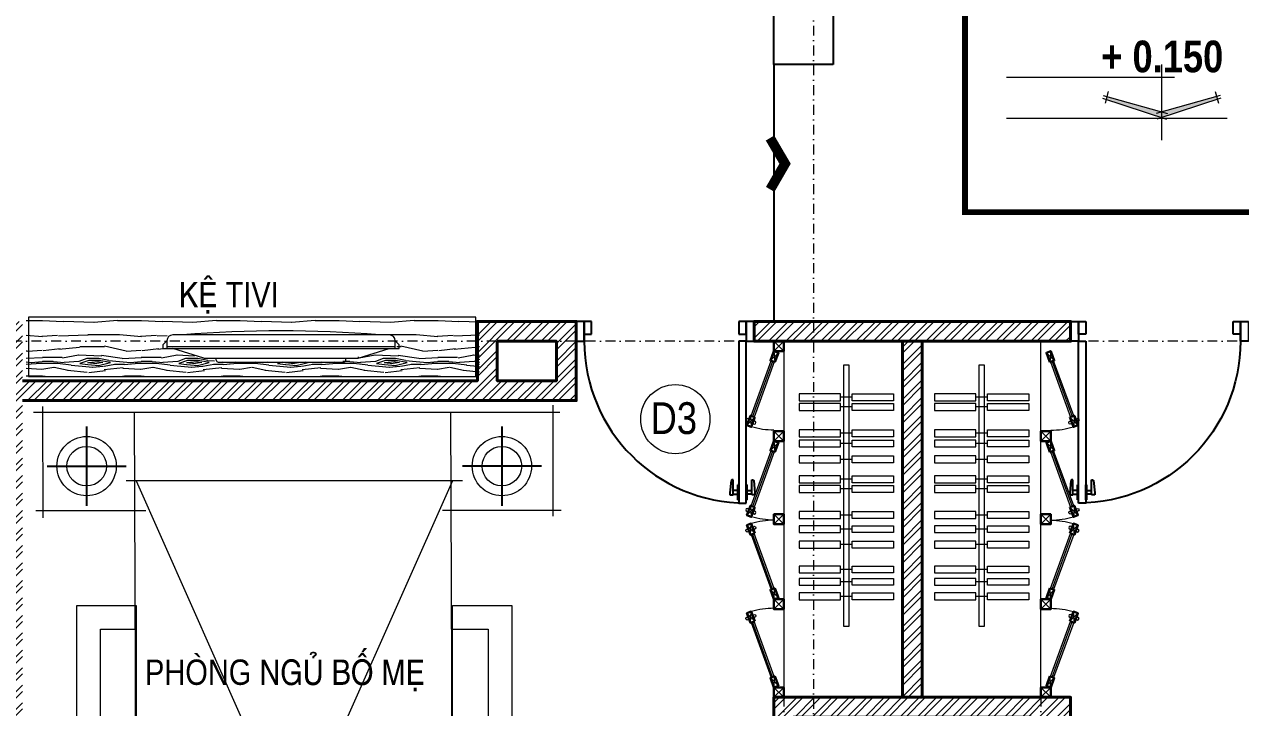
# Model space of a CAD drawing. Header units: millimetres. Extents: x 615730 to 2792744, y 139412 to 597571.
# Drawn here: x 695956 to 702107, y 291959 to 295414 of the extents above; entities that cross this region are included whole.
import ezdxf
from ezdxf.enums import TextEntityAlignment as Align

# ---------------------------------------------------------------- set-up
doc = ezdxf.new("R2010")
doc.units = ezdxf.units.MM
doc.header["$MEASUREMENT"] = 0
doc.linetypes.add('DASHDOT', pattern=[1, 0.5, -0.25, 0, -0.25])
doc.linetypes.add('HIDDEN2', pattern=[0.1875, 0.125, -0.0625])
doc.layers.get('0').update_dxf_attribs({"lineweight": 5})
for name, color, linetype, lineweight in [('AN_0.20', 2, 'Continuous', 20), ('CHITIET', 144, 'Continuous', 5), ('HATCH', 42, 'Continuous', 5), ('Ncua', 121, 'Continuous', 18), ('net cat.', 1, 'Continuous', 35), ('NETMANH', 155, 'Continuous', 13), ('NETNGOAITUONG', 1, 'Continuous', 40), ('NTHAY1', 61, 'Continuous', 25), ('TIM TRUC', 149, 'DASHDOT', 9), ('VATDUNG', 33, 'Continuous', 13), ('VATLIEU', 35, 'Continuous', 9), ('VLIEU', 250, 'Continuous', 9)]:
    doc.layers.add(name, color=color, linetype=linetype, lineweight=lineweight)
for name, color, linetype in [('AN_TEXT', 254, 'Continuous'), ('DOORS', 1, 'Continuous'), ('KICHTHUOC', 1, 'Continuous'), ('LINE-CUT', 20, 'Continuous'), ('NETCAT', 4, 'Continuous'), ('ROAN', 5, 'Continuous'), ('SWING', 7, 'Continuous'), ('TEXT', 2, 'Continuous'), ('VL', 155, 'Continuous')]:
    doc.layers.add(name, color=color, linetype=linetype)
doc.styles.add('romans', font='romans.shx', dxfattribs={"height": 240})
doc.styles.get("Standard").update_dxf_attribs({"font": ''})
doc.styles.add('STYLE2', font='')
doc.styles.get('Standard').set_extended_font_data('VNI-Avo')
doc.styles.get('STYLE2').set_extended_font_data('.VnArial NarrowH')
pattern_1 = [(45, (27371.52, 0), (-44.194174, 44.194174), []), (45, (27371.52, 31.25), (-44.194174, 44.194174), [])]

# ---------------------------------------------------------------- blocks, each defined once
blk = doc.blocks.new('08PDRR02')
at = {"color": 0, "linetype": 'ByBlock'}
for p, q in [((1, 0), (0, 0)), ((0, 0), (0, -1)), ((1, -1), (1, 0)), ((0, -1), (1, -1))]:
    blk.add_line(p, q, dxfattribs=at)
blk = doc.blocks.new('08PDNB02')
at = {"color": 0, "linetype": 'ByBlock'}
for p, q in [((1.25, -0.55), (1.25, 2.75)), ((1.25, 2.75), (1.54, 2.75)), ((1.54, 2.75), (1.69, 2.59)), ((0, -1.62), (0, 1.62)), ((0, 1.62), (0.25, 1.62)), ((0.25, -1.62), (0.25, 1.62)), ((0.25, 0.38), (1.25, 0.38)), ((1.69, 2.59), (1.95, -0.13)), ((0.25, -1.62), (0, -1.62)), ((1.25, -0.38), (0.25, -0.38)), ((1.95, -0.55), (1.25, -0.55)), ((1.95, -0.13), (1.95, -0.55))]:
    blk.add_line(p, q, dxfattribs=at)
blk = doc.blocks.new('*U45')
at = {"layer": 'DOORS', "color": 0, "linetype": 'Continuous', "ltscale": 200}
for p, q in [((0, 15), (0, 55)), ((900, 15), (900, 55)), ((0, -25), (0, -55)), ((900, -25), (900, -55))]:
    blk.add_line(p, q, dxfattribs=at)
at = {"layer": 'SWING', "color": 1, "linetype": 'Continuous', "ltscale": 200}
blk.add_arc((0, 55), 900, 0, 90, dxfattribs=at)
at = {"layer": 'DOORS', "color": 0, "linetype": 'Continuous', "ltscale": 200, "xscale": 900, "yscale": 39.99999999999999, "rotation": 90}
blk.add_blockref('08PDRR02', (0, 55), dxfattribs=at)
at = {"layer": 'DOORS', "color": 8, "linetype": 'Continuous', "ltscale": 200, "xscale": 25.4, "yscale": 25.4, "zscale": 25.4, "rotation": 180}
blk.add_blockref('08PDNB02', (0, 895), dxfattribs=at)
at = {"layer": 'DOORS', "color": 8, "linetype": 'Continuous', "ltscale": 200, "xscale": 25.4, "yscale": -25.4, "zscale": 25.4}
blk.add_blockref('08PDNB02', (40, 895), dxfattribs=at)
at = {"layer": 'DOORS', "color": 0, "linetype": 'Continuous', "ltscale": 200, "xscale": 45, "yscale": 110}
for p in [(-45, 55), (900, 55)]:
    blk.add_blockref('08PDRR02', p, dxfattribs=at)
at = {"layer": 'DOORS', "color": 1, "linetype": 'Continuous', "ltscale": 200, "xscale": 39.99999999999999, "yscale": 69.99999999999999}
for p in [(0, 15), (860, 15)]:
    blk.add_blockref('08PDRR02', p, dxfattribs=at)
blk = doc.blocks.new('CAO DO')
h = blk.add_hatch(color=256)
h.paths.add_polyline_path([(-240238.1, 272731.1), (-240241.8, 272717.8), (-239987.5, 272634.7), (-239987.5, 272661.1)])
h.paths.add_polyline_path([(-239733.2, 272717.8), (-239736.9, 272731.1), (-239987.5, 272661.1), (-239987.5, 272634.7)])
for p, q in [((-239987.5, 272531), (-239987.5, 272877.7)), ((-240045.9, 272818.5), (-239278.4, 272818.5)), ((-240258.3, 272723.2), (-239965.8, 272627.6)), ((-240255, 272735.8), (-239961.6, 272653.9)), ((-240231.8, 272753.4), (-240246.6, 272700.5)), ((-239720, 272735.8), (-240013.4, 272653.9)), ((-239716.7, 272723.2), (-240009.2, 272627.6)), ((-239743.2, 272753.4), (-239728.4, 272700.5)), ((-239987.5, 272603.5), (-239987.5, 272667.6)), ((-240287.5, 272631), (-239278.4, 272631))]:
    blk.add_line(p, q)
blk = doc.blocks.new('A$C0EBC0528')
for p, q in [((1144.5, 137.4), (50, 137.4)), ((20, 107.4), (20, 68.4)), ((20, 78.4), (1174.5, 78.4)), ((206.5, 20), (50, 68.4)), ((988, 20), (1144.5, 68.4)), ((1174.5, 68.4), (1174.5, 107.4)), ((206.5, 20), (988, 20)), ((270, 10), (270, 20)), ((924.5, 10), (924.5, 20)), ((280, 0), (914.5, 0))]:
    blk.add_line(p, q)
blk.add_lwpolyline([(20, 107.4), (0, 87.4), (0, 68.4), (1194.5, 68.4), (1194.5, 87.4), (1174.5, 107.4)])
for centre, radius, start, end in [((50, 107.4), 30, 90, 180), ((597.3, -6008.1), 6165.6, 85.37415, 94.62585), ((1144.5, 107.4), 30, 0, 90), ((280, 10), 10, 180, 270), ((914.5, 10), 10, 270, 0)]:
    blk.add_arc(centre, radius, start, end)
blk = doc.blocks.new('A$C2E0F34A2')
at = {"color": 126, "lineweight": 9}
for p, q in [((0, 0), (50, 50)), ((50, 0), (0, 50))]:
    blk.add_line(p, q, dxfattribs=at)
at = {"lineweight": 30}
blk.add_lwpolyline([(50, 50), (0, 50), (0, 0), (50, 0)], close=True, dxfattribs=at)
blk = doc.blocks.new('A$C53DA2F3A')
at = {"color": 126, "lineweight": 9}
for p, q in [((91, 51), (579, 229)), ((572, 248), (671, 240)), ((586, 209), (656, 279)), ((0, 39), (98, 31)), ((14, 0), (84, 70))]:
    blk.add_line(p, q, dxfattribs=at)
blk.add_lwpolyline([(96, 37), (584, 215), (574, 242), (86, 64)], close=True)
at = {"lineweight": 30}
for points in [[(586, 209), (671, 240), (656, 279), (572, 248)], [(98, 31), (14, 0), (0, 39), (84, 70)]]:
    blk.add_lwpolyline(points, close=True, dxfattribs=at)
for centre in [(609, 276), (633, 212)]:
    blk.add_circle(centre, 13.3)
at = {"color": 126, "lineweight": 9}
blk.add_arc((-10, 37), 710, 0.1773, 16.5715, dxfattribs=at)
blk = doc.blocks.new('A$C438469C1')
at = {"layer": 'CHITIET', "linetype": 'Continuous', "ltscale": 50}
h = blk.add_hatch(dxfattribs=at)
h.set_pattern_fill('AR-SAND', color=256, scale=35, style=0)
h.set_pattern_definition([(322.5, (-143125.03, 97780.143), (-2.204768, -67.438832), [0, -53.2, 0, -59.5, 0, -56.875]), (352.5, (-143125.03, 97780.14), (61.942185, -98.77511), [0, -28.7, 0, -47.95, 0, -18.375]), (32.5, (-143168.08, 97780.143), (108.994965, -0.198067), [0, -17.5, 0, -63, 0, -82.25]), (42.5, (-143168.08, 97780.14), (105.21443, -30.718645), [0, -8.75, 0, -41.3, 0, -47.25])])
edge = h.paths.add_edge_path()
edge.add_arc((1894.9, 1621), 262.5, 13.60809, 94.33716, ccw=False)
edge.add_line((2150, 1682.8), (2150, 2182.8))
edge.add_line((2150, 2182.8), (1825, 2182.8))
edge.add_arc((1739.5, 2014.4), 188.9, -44.16393, 63.08858, ccw=False)
at = {"layer": 'CHITIET', "ltscale": 50}
for points in [[(550, 1682.8), (550, 1012.8), (250, 1012.8), (250, 2632.8), (2450, 2632.8), (2450, 1012.8), (2150, 1012.8), (2150, 2182.8), (1825, 2182.8), (550, 2182.8)], [(550, 1682.8), (550, 1132.8), (370, 1132.8), (370, 2512.8), (2330, 2512.8), (2330, 1132.8), (2150, 1132.8), (2150, 2182.8), (550, 2182.8)]]:
    blk.add_lwpolyline(points, close=True, dxfattribs=at)
for centre in [(300, 307.8), (2400, 307.8)]:
    blk.add_circle(centre, 100, dxfattribs=at)
at = {"layer": 'NETMANH', "ltscale": 50}
for p, q in [((42, 0), (42, 561)), ((2668, 34.6), (7.7, 34.6))]:
    blk.add_line(p, q, dxfattribs=at)
at = {"layer": 'ROAN', "ltscale": 50}
for points in [[(300, 107.8), (300, 507.8)], [(2400, 107.8), (2400, 507.8)], [(100, 307.8), (500, 307.8)], [(2600, 307.8), (2200, 307.8)]]:
    blk.add_lwpolyline(points, dxfattribs=at)
at = {"layer": 'VATLIEU'}
for points in [[(550, 2232.8), (558, 32.8)], [(2150, 2232.8), (2158, 32.8)], [(500, 2182.8), (2200, 2182.8)], [(550, 382.8), (1350, 2182.8)], [(2150, 382.8), (1350, 2182.8)], [(2620.5, 569.9), (2622.3, 6)], [(0, 532.8), (600, 532.8)], [(2656.2, 532.8), (2100, 532.8)], [(500, 382.8), (2200, 382.8)]]:
    blk.add_lwpolyline(points, dxfattribs=at)
blk.add_lwpolyline([(1875, 1882.8, -0.367577), (2150, 1682.8), (2150, 2182.8), (1825, 2182.8, -0.505424)], format="xyb", close=True, dxfattribs=at)
for centre in [(300, 307.8), (2400, 307.8)]:
    blk.add_circle(centre, 150, dxfattribs=at)
blk = doc.blocks.new('A$C62474ED8')
at = {"layer": 'NETCAT', "rotation": 180}
blk.add_blockref('A$C438469C1', (2668, 2632.8), dxfattribs=at)
blk = doc.blocks.new('A$C11FC7E3C')
at = {"layer": 'NETCAT'}
blk.add_blockref('A$C62474ED8', (0, 0), dxfattribs=at)
blk = doc.blocks.new('A$C35AB7266')
at = {"layer": 'KICHTHUOC'}
blk.add_blockref('A$C11FC7E3C', (0, 0), dxfattribs=at)
blk = doc.blocks.new('A$C0C8A56CD')
at = {"layer": 'LINE-CUT', "xscale": -1}
blk.add_blockref('A$C35AB7266', (2668, 0), dxfattribs=at)

msp = doc.modelspace()

# ---------------------------------------------------------------- hatches: boundary and pattern name
at = {"layer": 'VATDUNG'}
h = msp.add_hatch(dxfattribs=at)
h.set_pattern_fill('WOOD8', color=256, scale=500, angle=180, style=0, pattern_type=2)
h.set_pattern_definition([(169.6952, (582388.857, 626201.25), (-3000.0004804, 499.997438), [55.9015, -5534.268]), (180, (582333.86, 626211.25), (-500, -500), [55, -445]), (198.4349, (582278.86, 626211.25), (-1000.00022, -499.9992), [47.434, -1533.7045]), (352.875, (582233.857, 626196.25), (-3500.00019, 499.999141), [40.3115, -3990.8175]), (354.8056, (582273.857, 626191.25), (-5000.000335, 499.9976123), [55.227, -5467.4535]), (14.0362, (582328.86, 626186.25), (1500.000273, 499.99903), [61.8465, -1999.706]), (189.4623, (582348.86, 626201.25), (-2500.000387, -499.99907), [30.414, -3010.9675]), (173.6598, (582318.857, 626196.25), (3999.999701, -500.0007895), [45.277, -4482.4155]), (5.7106, (582273.857, 626201.25), (4499.999712, 500.000657), [50.2495, -4974.6885]), (348.6901, (582323.86, 626206.25), (-2000.000376, 499.998816), [25.495, -2524.0145]), (174.8056, (582433.857, 626206.25), (5000.000335, -499.9976123), [55.227, -5467.4535]), (168.6901, (582378.86, 626211.25), (2000.000376, -499.998816), [50.99, -2498.5195]), (180, (582328.86, 626221.25), (-500, -500), [60, -440]), (200.556, (582268.857, 626221.25), (-2500.000922, -999.997998), [42.72, -4229.282]), (183.8141, (582228.857, 626206.252), (-6999.9996707, -500.003062), [75.1665, -7441.4815]), (174.8056, (582153.857, 626201.25), (5000.000335, -499.9976123), [55.227, -5467.4535]), (180, (582098.86, 626206.25), (-500, -500), [55, -445]), (185.1944, (582543.857, 626206.25), (-5000.000335, -499.9976124), [55.227, -5467.4535]), (174.8056, (582488.857, 626201.25), (5000.000335, -499.9976123), [55.227, -5467.4535]), (180, (582543.86, 626196.25), (-500, -500), [30, -470]), (185.1944, (582513.857, 626196.25), (-5000.000335, -499.9976124), [55.227, -5467.4535]), (180, (582458.86, 626191.25), (-500, -500), [50, -450]), (190.3048, (582408.857, 626191.25), (3000.0004804, 499.997438), [55.9015, -5534.268]), (185.1944, (582353.857, 626181.25), (-5000.000335, -499.9976124), [55.227, -5467.4535]), (174.8056, (582298.857, 626176.25), (5000.000335, -499.9976123), [55.227, -5467.4535]), (174.8056, (582243.857, 626181.25), (5000.000335, -499.9976123), [55.227, -5467.4535]), (171.8699, (582188.86, 626186.25), (2999.999888, -499.999678), [70.7105, -3464.823]), (180, (582118.86, 626196.25), (-500, -500), [75, -425]), (167.4712, (582138.857, 626496.25), (-2500.00016, 499.9998015), [46.0975, -4563.6745]), (174.2894, (582093.857, 626506.25), (4499.999712, -500.000657), [50.2495, -4974.6885]), (188.1301, (582138.86, 626496.25), (-2999.999888, -499.999678), [35.3555, -3500.1785]), (189.4623, (582103.86, 626491.25), (-2500.000387, -499.99907), [60.8275, -2980.5535]), (180, (582543.86, 626481.25), (-500, -500), [60, -440]), (170.5377, (582483.86, 626481.25), (2500.000387, -499.99907), [30.414, -3010.9675]), (21.8014, (582453.86, 626486.25), (-1500.000137, -499.999955), [26.926, -2665.6565]), (12.9946, (582478.857, 626496.252), (-4500.000384, -999.9987888), [66.7085, -6604.1235]), (172.875, (582083.857, 626496.25), (3500.00019, -499.999141), [40.3115, -3990.8175]), (187.125, (582083.857, 626496.25), (-3500.00019, -499.999141), [40.3115, -3990.8175]), (180, (582543.86, 626491.25), (-500, -500), [40, -460]), (14.0362, (582503.86, 626491.25), (1500.000273, 499.99903), [41.231, -2020.322]), (176.6335, (582433.857, 626476.252), (7999.999661, -500.0054817), [85.147, -8429.5465]), (177.7094, (582348.857, 626481.252), (12000.0000646, -499.9978766), [125.1, -12384.896]), (183.1798, (582223.857, 626486.252), (-8500.0002513, -499.9955212), [90.139, -8923.7395]), (189.4623, (582133.86, 626481.25), (-2500.000387, -499.99907), [91.2415, -2950.14]), (190.3048, (582543.857, 626526.25), (3000.0004804, 499.997438), [55.9015, -5534.268]), (195.9454, (582488.86, 626516.25), (2000.000063, 499.999945), [72.801, -3567.254]), (180, (582418.86, 626496.25), (-500, -500), [65, -435]), (171.8699, (582353.86, 626496.25), (2999.999888, -499.999678), [70.7105, -3464.823]), (183.5763, (582283.857, 626506.252), (-7500.0003272, -499.9953587), [80.156, -7935.4535]), (171.2538, (582203.857, 626501.252), (-3499.999668, 500.0020985), [65.7645, -6510.7085]), (165.9638, (582138.86, 626511.25), (1500.000273, -499.99903), [61.8465, -1999.706]), (180, (582078.86, 626526.25), (-500, -500), [35, -465]), (354.8056, (582433.857, 626476.25), (-5000.000335, 499.9976123), [110.4535, -5412.227]), (175.2364, (582543.857, 626446.25), (5500.000473, -499.9957663), [120.416, -5900.3815]), (180, (582423.86, 626456.25), (-500, -500), [115, -385]), (184.0856, (582308.857, 626456.252), (-6500.0000745, -499.998066), [140.3565, -6877.4775]), (180, (582168.86, 626446.25), (-500, -500), [125, -375]), (187.125, (582543.857, 626551.25), (-3500.00019, -499.999141), [120.934, -3910.195]), (186.3402, (582423.857, 626536.25), (-3999.999701, -500.0007895), [90.554, -4437.1385]), (177.5104, (582333.857, 626526.252), (10999.9997399, -500.0089326), [115.1085, -11395.756]), (173.4802, (582218.857, 626531.252), (12999.99989544, -1499.9997626), [176.139, -17437.776]), (183.0128, (582543.857, 626226.252), (-9000.0000058, -500.0020524), [95.1315, -9418.0175]), (171.8699, (582448.86, 626221.25), (2999.999888, -499.999678), [106.066, -3429.468]), (177.6141, (582343.857, 626236.252), (11500.0002619, -499.9913853), [120.104, -11890.308]), (190.6197, (582223.857, 626241.252), (5499.9992023, 1000.0040416), [81.394, -8058.016]), (180, (582143.86, 626226.25), (-500, -500), [100, -400]), (176.8202, (582543.857, 626166.252), (8500.0002513, -499.9955212), [90.139, -8923.7395]), (186.009, (582453.857, 626171.252), (4999.9998755, 499.9996587), [95.525, -9456.9615]), (186.7098, (582358.857, 626161.252), (4500.0004989, 499.9969406), [85.586, -8473.035]), (174.2894, (582273.857, 626151.25), (4499.999712, -500.000657), [100.499, -4924.439]), (167.9052, (582173.857, 626161.252), (4499.9993008, -1000.0033667), [71.589, -7087.3215]), (189.4623, (582103.86, 626176.25), (-2500.000387, -499.99907), [60.8275, -2980.5535]), (183.8141, (582543.857, 626261.252), (-6999.9996707, -500.003062), [75.1665, -7441.4815]), (167.1957, (582468.857, 626256.252), (6499.9989234, -1500.0036938), [112.805, -11167.709]), (180, (582358.86, 626281.25), (-500, -500), [125, -375]), (185.4403, (582233.857, 626281.252), (5500.0001561, 499.9966856), [105.475, -10442.0365]), (186.7098, (582128.857, 626271.252), (4500.0004989, 499.9969406), [85.586, -8473.035]), (180, (582543.86, 626131.25), (-500, -500), [85, -415]), (188.1301, (582458.86, 626131.25), (-2999.999888, -499.999678), [141.4215, -3394.1125]), (177.6141, (582318.857, 626111.252), (11500.0002619, -499.9913853), [120.104, -11890.308]), (174.4725, (582198.857, 626116.252), (-10500.0008597, 999.9926898), [155.724, -15416.6875]), (186.8428, (582543.857, 626586.252), (8499.9996827, 1000.003999), [125.897, -12463.7815]), (180, (582418.86, 626571.25), (-500, -500), [140, -360]), (176.3478, (582278.857, 626571.252), (15500.0004711, -999.99364926), [235.478, -23312.3455]), (180, (582543.86, 626411.25), (-500, -500), [120, -380]), (184.7636, (582423.857, 626411.25), (-5500.000473, -499.9957663), [120.416, -5900.3815]), (178.1524, (582303.857, 626401.252), (15000.00023215, -499.9971699), [155.0805, -15352.982]), (177.2737, (582148.857, 626406.252), (10000.0001475, -499.9980089), [105.119, -10406.779]), (174.8056, (582543.857, 626331.25), (5000.000335, -499.9976123), [110.4535, -5412.227]), (180, (582433.86, 626341.25), (-500, -500), [160, -340]), (181.9092, (582273.857, 626341.252), (-14499.9995158, -500.01212054), [150.0835, -14858.2475]), (183.5763, (582123.857, 626336.252), (-7500.0003272, -499.9953587), [80.156, -7935.4535])])
h.paths.add_polyline_path([(695964.6, 293633.6), (695964.6, 293933.6), (698257.4, 293933.6), (698257.4, 293633.6)])
h.paths.add_polyline_path([(697839, 293774.7), (697839, 293793.7), (697819, 293813.7, 0.414214), (697789, 293843.7), (697739, 293843.7, 0.04039), (696744.5, 293843.7), (696694.5, 293843.7, 0.414214), (696664.5, 293813.7), (696644.5, 293793.7), (696644.5, 293774.7), (696694.5, 293774.7), (696851, 293726.3), (696914.5, 293726.3), (696914.5, 293716.3, 0.414214), (696924.5, 293706.3), (697559, 293706.3, 0.414214), (697569, 293716.3), (697569, 293726.3), (697632.4, 293726.3), (697789, 293774.7)], flags=16)
at = {"layer": 'VLIEU', "ltscale": 10}
h = msp.add_hatch(dxfattribs=at)
h.set_pattern_fill('STEEL', color=256, scale=500, style=0)
h.set_pattern_definition(pattern_1)
h.paths.add_polyline_path([(693946.4, 294830.2), (693746.4, 294830.2), (693746.4, 294311.6), (693946.4, 294311.6)])
h.paths.add_polyline_path([(693946.4, 294111.6), (693746.4, 294111.6), (693746.4, 293711.6), (694146.4, 293711.6), (694146.4, 293811.6), (694146.4, 293911.6), (693946.4, 293911.6)])
h.paths.add_polyline_path([(695946.6, 293911.6), (695046.6, 293911.6), (695046.6, 293711.6), (695846.6, 293711.6), (695846.6, 291111.6), (694246.6, 291111.6), (694246.6, 291011.6), (693746.6, 291011.6), (693746.6, 291111.6), (693346.6, 291111.6), (693346.6, 291011.6), (692846.6, 291011.6), (692846.6, 291111.6), (692446.6, 291111.6), (692446.6, 291486.6), (692246.6, 291486.6), (692246.6, 290811.6), (692846.6, 290811.6), (692846.6, 290911.6), (693346.6, 290911.6), (693346.6, 290811.6), (693746.6, 290811.6), (693746.6, 290911.6), (694246.6, 290911.6), (694246.6, 290811.6), (694646.6, 290811.6), (694646.6, 290911.6), (695146.6, 290911.6), (695146.6, 290811.6), (695746.6, 290811.6), (695746.6, 290711.6), (695946.6, 290711.6), (695946.6, 293511.6), (698746.6, 293511.6), (698746.6, 293911.6), (698247.1, 293911.6), (698247.1, 293611.6), (695946.6, 293611.6)])
h.paths.add_polyline_path([(698347.1, 293811.6), (698646.6, 293811.6), (698646.6, 293611.6), (698347.1, 293611.6)], flags=16)
h = msp.add_hatch(dxfattribs=at)
h.set_pattern_fill('STEEL', color=256, scale=500, style=0)
h.set_pattern_definition(pattern_1)
h.paths.add_polyline_path([(700496.6, 293811.6), (700396.6, 293811.6), (700396.6, 292011.6), (700496.6, 292011.6)])
h.paths.add_polyline_path([(701246.6, 293911.6), (699646.6, 293911.6), (699646.6, 293811.6), (701046.6, 293811.6), (701146.6, 293811.6), (701246.6, 293811.6)])
h = msp.add_hatch(dxfattribs=at)
h.set_pattern_fill('STEEL', color=256, scale=500, style=0)
h.set_pattern_definition(pattern_1)
h.paths.add_polyline_path([(699846.6, 291911.6), (701046.6, 291911.6), (701046.6, 291762.9, -0.000071), (701046.6, 291762.9), (701046.6, 291353.3), (701046.6, 291110.4), (701246.6, 291110.4), (701246.6, 292011.6), (699746.6, 292011.6), (699746.6, 290791.6), (699846.6, 290791.6)])
h.paths.add_polyline_path([(701246.6, 290910.4), (701146.5, 290910.4), (701146.5, 290588.3, -0.071668), (701147.5, 290581.3, -0.071598), (701146.5, 290574.2), (701146.5, 290438.3, -0.070921), (701147.5, 290431.3, -0.070851), (701146.5, 290424.3), (701146.6, 290288.2, -0.070166), (701147.5, 290281.3, -0.070096), (701146.6, 290274.4), (701146.6, 289911.6), (701246.6, 289911.6), (701246.6, 289911.6)])

# ---------------------------------------------------------------- linework, layer by layer
at = {"layer": 'AN_0.20', "color": 3}
msp.add_circle((699248, 293417.9), 175, dxfattribs=at)
at = {"layer": 'HATCH', "color": 9}
msp.add_lwpolyline([(699727.8, 294579.4, 50, 50, 0), (699802.8, 294709.3, 50, 50, 0), (699726.8, 294839.2, 50, 50, 0), (699802.8, 294709.3, 0, 0, 0), (699653.3, 294709.3, 0, 0, 0)], format="xyseb", dxfattribs=at)
at = {"layer": 'net cat.', "color": 6, "linetype": 'HIDDEN2', "ltscale": 5000}
msp.add_line((700713.3, 294464.4), (714385.1, 294464.4), dxfattribs=at)
at = {"layer": 'net cat.', "color": 6, "linetype": 'HIDDEN2', "ltscale": 5000, "const_width": 30}
msp.add_lwpolyline([(688551.2, 296211.6), (700713.3, 296211.6), (700713.3, 294464.4), (714385.1, 294464.4)], dxfattribs=at)
at = {"layer": 'NETNGOAITUONG'}
for p, q in [((700396.6, 292011.6), (700396.6, 293811.6)), ((700496.6, 292011.6), (700496.6, 293811.6))]:
    msp.add_line(p, q, dxfattribs=at)
for points in [[(695946.6, 293511.6), (698746.6, 293511.6), (698746.6, 293911.6), (698247.1, 293911.6), (698247.1, 293611.6), (695946.6, 293611.6)], [(699646.6, 293811.6), (701046.6, 293811.6), (701046.6, 293811.6), (701146.6, 293811.6), (701146.6, 293811.6), (701246.6, 293811.6), (701246.6, 293911.6), (699646.6, 293911.6), (699646.6, 293811.6), (699646.6, 293811.6)], [(701246.6, 289911.6), (701246.6, 289911.6), (701246.6, 289911.6), (701246.6, 292011.6), (699746.6, 292011.6), (699746.6, 290791.6), (699846.6, 290791.6), (699846.6, 291911.6), (701046.6, 291911.6), (701046.6, 290910.4)]]:
    msp.add_lwpolyline(points, dxfattribs=at)
msp.add_lwpolyline([(698347.1, 293811.6), (698646.6, 293811.6), (698646.6, 293611.6), (698347.1, 293611.6)], close=True, dxfattribs=at)
at = {"layer": 'TIM TRUC', "ltscale": 100}
for p, q in [((699947.1, 302514), (699947.1, 287817.7)), ((701046.6, 293811.6, -0.1), (691486.6, 293811.6, -0.1)), ((713900.6, 293811.6, -0.1), (701146.6, 293811.6, -0.1)), ((699796.6, 292014.4), (699796.6, 288383.6)), ((701096, 292014.4), (701096.6, 287817.7))]:
    msp.add_line(p, q, dxfattribs=at)
at = {"layer": 'VATDUNG'}
for points in [[(698238.5, 293933.6), (695976.6, 293933.6), (695976.6, 293633.6), (698238.5, 293633.6)], [(700097.8, 293691.4), (700097.8, 292371.2), (700127.8, 292371.2), (700127.8, 293691.4)], [(700782.1, 293691.4), (700782.1, 292371.2), (700812.1, 292371.2), (700812.1, 293691.4)], [(700083.7, 293511), (700083.7, 293545.9), (699874.5, 293545.9), (699874.5, 293511)], [(700351, 293545.9), (700351, 293511), (700141.8, 293511), (700141.8, 293545.9)], [(700768, 293511), (700768, 293545.9), (700558.8, 293545.9), (700558.8, 293511)], [(701035.3, 293545.9), (701035.3, 293511), (700826.1, 293511), (700826.1, 293545.9)], [(700083.7, 293461.8), (700083.7, 293496.7), (699874.5, 293496.7), (699874.5, 293461.8)], [(700351, 293496.7), (700351, 293461.8), (700141.8, 293461.8), (700141.8, 293496.7)], [(700768, 293461.8), (700768, 293496.7), (700558.8, 293496.7), (700558.8, 293461.8)], [(701035.3, 293496.7), (701035.3, 293461.8), (700826.1, 293461.8), (700826.1, 293496.7)], [(700083.7, 293328.7), (700083.7, 293363.6), (699874.5, 293363.6), (699874.5, 293328.7)], [(700351, 293363.6), (700351, 293328.7), (700141.8, 293328.7), (700141.8, 293363.6)], [(700768, 293328.7), (700768, 293363.6), (700558.8, 293363.6), (700558.8, 293328.7)], [(701035.3, 293363.6), (701035.3, 293328.7), (700826.1, 293328.7), (700826.1, 293363.6)], [(700083.7, 293277.3), (700083.7, 293312.2), (699874.5, 293312.2), (699874.5, 293277.3)], [(700351, 293312.2), (700351, 293277.3), (700141.8, 293277.3), (700141.8, 293312.2)], [(700768, 293277.3), (700768, 293312.2), (700558.8, 293312.2), (700558.8, 293277.3)], [(701035.3, 293312.2), (701035.3, 293277.3), (700826.1, 293277.3), (700826.1, 293312.2)], [(700083.7, 293196.9), (700083.7, 293231.8), (699874.5, 293231.8), (699874.5, 293196.9)], [(700351, 293231.8), (700351, 293196.9), (700141.8, 293196.9), (700141.8, 293231.8)], [(700768, 293196.9), (700768, 293231.8), (700558.8, 293231.8), (700558.8, 293196.9)], [(701035.3, 293231.8), (701035.3, 293196.9), (700826.1, 293196.9), (700826.1, 293231.8)], [(700083.7, 293096.4), (700083.7, 293131.2), (699874.5, 293131.2), (699874.5, 293096.4)], [(700351, 293131.2), (700351, 293096.4), (700141.8, 293096.4), (700141.8, 293131.2)], [(700768, 293096.4), (700768, 293131.2), (700558.8, 293131.2), (700558.8, 293096.4)], [(701035.3, 293131.2), (701035.3, 293096.4), (700826.1, 293096.4), (700826.1, 293131.2)], [(700083.7, 293047.2), (700083.7, 293082.1), (699874.5, 293082.1), (699874.5, 293047.2)], [(700351, 293082.1), (700351, 293047.2), (700141.8, 293047.2), (700141.8, 293082.1)], [(700768, 293047.2), (700768, 293082.1), (700558.8, 293082.1), (700558.8, 293047.2)], [(701035.3, 293082.1), (701035.3, 293047.2), (700826.1, 293047.2), (700826.1, 293082.1)], [(700083.7, 292915.4), (700083.7, 292950.3), (699874.5, 292950.3), (699874.5, 292915.4)], [(700351, 292950.3), (700351, 292915.4), (700141.8, 292915.4), (700141.8, 292950.3)], [(700768, 292915.4), (700768, 292950.3), (700558.8, 292950.3), (700558.8, 292915.4)], [(701035.3, 292950.3), (701035.3, 292915.4), (700826.1, 292915.4), (700826.1, 292950.3)], [(700083.7, 292843.9), (700083.7, 292878.8), (699874.5, 292878.8), (699874.5, 292843.9)], [(700351, 292878.8), (700351, 292843.9), (700141.8, 292843.9), (700141.8, 292878.8)], [(700768, 292843.9), (700768, 292878.8), (700558.8, 292878.8), (700558.8, 292843.9)], [(701035.3, 292878.8), (701035.3, 292843.9), (700826.1, 292843.9), (700826.1, 292878.8)], [(700083.7, 292765.7), (700083.7, 292800.6), (699874.5, 292800.6), (699874.5, 292765.7)], [(700351, 292800.6), (700351, 292765.7), (700141.8, 292765.7), (700141.8, 292800.6)], [(700768, 292765.7), (700768, 292800.6), (700558.8, 292800.6), (700558.8, 292765.7)], [(701035.3, 292800.6), (701035.3, 292765.7), (700826.1, 292765.7), (700826.1, 292800.6)], [(700083.7, 292640.2), (700083.7, 292675.1), (699874.5, 292675.1), (699874.5, 292640.2)], [(700351, 292675.1), (700351, 292640.2), (700141.8, 292640.2), (700141.8, 292675.1)], [(700768, 292640.2), (700768, 292675.1), (700558.8, 292675.1), (700558.8, 292640.2)], [(701035.3, 292675.1), (701035.3, 292640.2), (700826.1, 292640.2), (700826.1, 292675.1)], [(700083.7, 292577.6), (700083.7, 292612.5), (699874.5, 292612.5), (699874.5, 292577.6)], [(700351, 292612.5), (700351, 292577.6), (700141.8, 292577.6), (700141.8, 292612.5)], [(700768, 292577.6), (700768, 292612.5), (700558.8, 292612.5), (700558.8, 292577.6)], [(701035.3, 292612.5), (701035.3, 292577.6), (700826.1, 292577.6), (700826.1, 292612.5)], [(700083.7, 292503.9), (700083.7, 292538.8), (699874.5, 292538.8), (699874.5, 292503.9)], [(700351, 292538.8), (700351, 292503.9), (700141.8, 292503.9), (700141.8, 292538.8)], [(700768, 292503.9), (700768, 292538.8), (700558.8, 292538.8), (700558.8, 292503.9)], [(701035.3, 292538.8), (701035.3, 292503.9), (700826.1, 292503.9), (700826.1, 292538.8)]]:
    msp.add_lwpolyline(points, close=True, dxfattribs=at)
for points in [[(700141.8, 293528.4), (700083.7, 293528.4)], [(700826.1, 293528.4), (700768, 293528.4)], [(700141.8, 293479.3), (700083.7, 293479.3)], [(700826.1, 293479.3), (700768, 293479.3)], [(700141.8, 293346.1), (700083.7, 293346.1)], [(700826.1, 293346.1), (700768, 293346.1)], [(700141.8, 293294.7), (700083.7, 293294.7)], [(700826.1, 293294.7), (700768, 293294.7)], [(700141.8, 293214.3), (700083.7, 293214.3)], [(700826.1, 293214.3), (700768, 293214.3)], [(700141.8, 293113.8), (700083.7, 293113.8)], [(700826.1, 293113.8), (700768, 293113.8)], [(700141.8, 293064.7), (700083.7, 293064.7)], [(700826.1, 293064.7), (700768, 293064.7)], [(700141.8, 292932.9), (700083.7, 292932.9)], [(700826.1, 292932.9), (700768, 292932.9)], [(700141.8, 292861.4), (700083.7, 292861.4)], [(700826.1, 292861.4), (700768, 292861.4)], [(700141.8, 292783.2), (700083.7, 292783.2)], [(700826.1, 292783.2), (700768, 292783.2)], [(700141.8, 292657.6), (700083.7, 292657.6)], [(700826.1, 292657.6), (700768, 292657.6)], [(700141.8, 292595.1), (700083.7, 292595.1)], [(700826.1, 292595.1), (700768, 292595.1)], [(700141.8, 292521.4), (700083.7, 292521.4)], [(700826.1, 292521.4), (700768, 292521.4)]]:
    msp.add_lwpolyline(points, dxfattribs=at)
at = {"layer": 'VL', "ltscale": 10}
msp.add_line((699746.1, 295211.1), (699746.1, 293911.6), dxfattribs=at)
msp.add_lwpolyline([(700046.1, 295211.1), (699746.1, 295211.1), (699746.1, 298111.6), (700046.1, 298111.6), (700046.1, 295211.1)], dxfattribs=at)
at = {"layer": 'VLIEU', "ltscale": 10}
for p, q in [((701096, 292011.6), (701096, 293811.6)), ((699796.6, 293761.6), (699796.6, 292061.6))]:
    msp.add_line(p, q, dxfattribs=at)

# ---------------------------------------------------------------- block references
at = {"xscale": -1.105920000001788, "yscale": 1.105920000001788, "zscale": 1.10592}
msp.add_blockref('CAO DO', (436300.7, -6569.5), dxfattribs=at)
at = {"layer": 'Ncua'}
for p, rotation in [((699746.6, 293811.6), 270), ((699746.6, 293356.8), 270), ((699746.6, 292936.6), 270), ((699746.6, 292936.6), 270), ((701146.6, 292456.8), 90), ((701146.6, 292456.8), 90), ((701146.6, 292011.6), 90)]:
    msp.add_blockref('A$C2E0F34A2', p, dxfattribs=dict(at, rotation=rotation))
at = {"layer": 'Ncua', "yscale": 0.5711160327773541}
for p, xscale, zscale, rotation in [((699769, 293761.6), -0.5711160327773541, 0.57111603279025, 90), ((701124.2, 293761.6), 0.5711160327773541, 0.5711160327773541, 270), ((699769, 293306.8), -0.5711160327773541, 0.57111603279025, 90), ((701124.2, 293306.8), 0.5711160327773541, 0.5711160327773541, 270), ((699769, 292506.8), 0.5711160327773541, 0.5711160327773541, 90), ((701124.2, 292506.8), -0.5711160327773541, 0.57111603279025, 270), ((699769, 292061.6), 0.5711160327773541, 0.5711160327773541, 90), ((701124.2, 292061.6), -0.5711160327773541, 0.57111603279025, 270)]:
    msp.add_blockref('A$C53DA2F3A', p, dxfattribs=dict(at, xscale=xscale, zscale=zscale, rotation=rotation))
at = {"layer": 'Ncua', "xscale": -1}
for p, rotation in [((701146.6, 293356.8), 90), ((701146.6, 292936.6), 90), ((699746.6, 292456.8), 270), ((699746.6, 292456.8), 270), ((699746.6, 292011.6), 270), ((699746.6, 292011.6), 270)]:
    msp.add_blockref('A$C2E0F34A2', p, dxfattribs=dict(at, rotation=rotation))
at = {"layer": 'NTHAY1', "yscale": 0.9090857494156808, "rotation": 180}
for p, xscale, zscale in [((699605.7, 293861.6), 0.9090857494156808, 0.9090857494156808), ((701287.5, 293861.6), -0.9090857494156808, 0.9090857494239059)]:
    msp.add_blockref('*U45', p, dxfattribs=dict(at, xscale=xscale, zscale=zscale))
at = {"layer": 'VATDUNG'}
msp.add_blockref('A$C0EBC0528', (696656.5, 293706.3), dxfattribs=at)
at = {"layer": 'VATDUNG', "xscale": -1}
msp.add_blockref('A$C0C8A56CD', (698670.8, 290855.1), dxfattribs=at)

# ---------------------------------------------------------------- texts
at = {"layer": 'AN_TEXT', "ltscale": 2, "insert": (699240.2, 293503.2), "char_height": 160.8, "width": 121.15, "attachment_point": 2, "style": 'romans'}
msp.add_mtext('{\\fVNI-Helve-Condense|b0|i0|c0|p2;D3}', dxfattribs=at)
at = {"layer": 'NTHAY1', "insert": (702018.7, 295331.7), "char_height": 160, "width": 11369.12, "attachment_point": 3}
msp.add_mtext('{\\fVNI-Helve-Condense|b1|i0|c0|p2;+ 0.150}', dxfattribs=at)
at = {"layer": 'TEXT', "color": 140, "style": 'STYLE2'}
msp.add_text('KÖ TIVI', height=128, dxfattribs=at).set_placement((696737.4, 293983.9))
msp.add_text('phßng ngñ bè mÑ', height=128, dxfattribs=at).set_placement((697273.5, 292138.2), align=Align.MIDDLE_CENTER)

doc.saveas('drawing.dxf')
